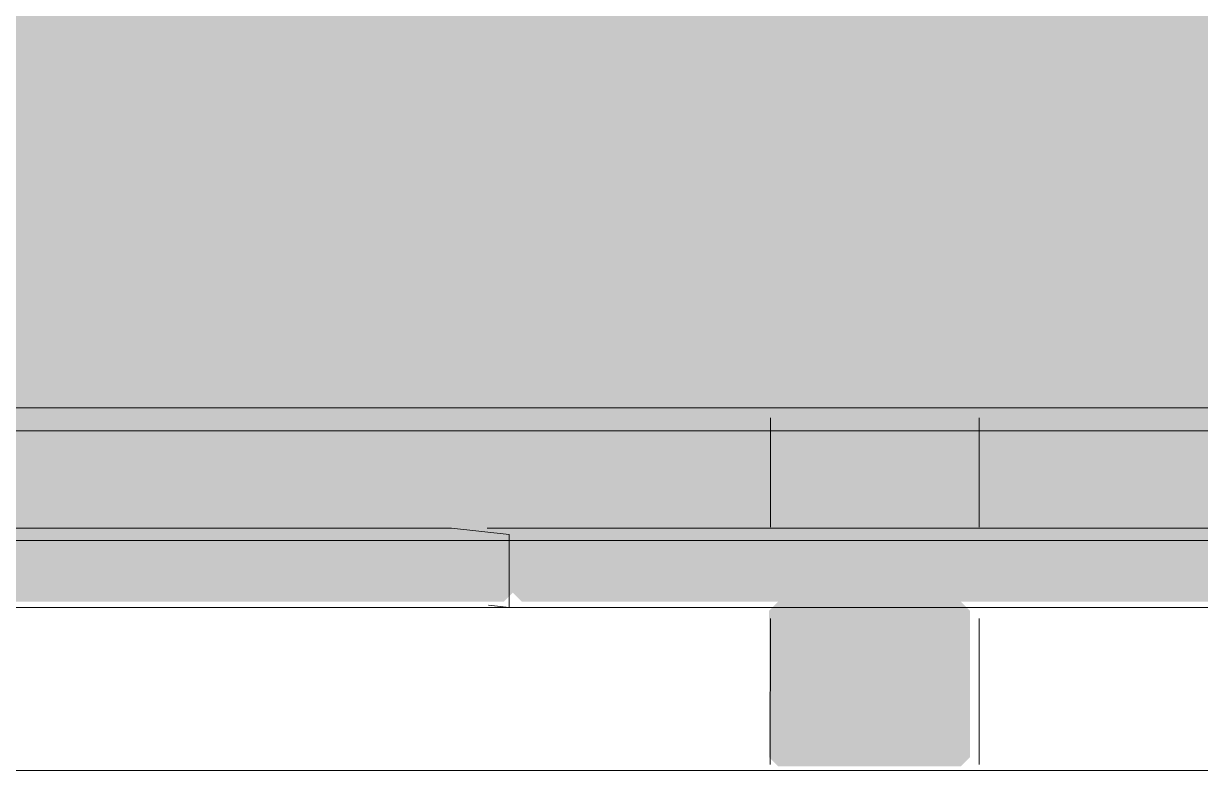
# Model space of a CAD drawing. Header units: millimetres. Extents: x 0 to 84100, y 0 to 59400.
# Drawn here: x 31897 to 32541, y 51084 to 51493 of the extents above; entities that cross this region are included whole.
import ezdxf

# ---------------------------------------------------------------- set-up
doc = ezdxf.new("R2010")
doc.units = ezdxf.units.MM
doc.layers.add('10_見えがかり', color=7, linetype='Continuous', lineweight=13)
doc.layers.add('12_見えがかり（ガラス）', color=5, linetype='Continuous', lineweight=9)

msp = doc.modelspace()

# ---------------------------------------------------------------- hatches: boundary and pattern name
at = {"layer": '10_見えがかり', "true_color": 0xe9dcc4}
for points in [[(54359.92, 51556.57), (54419.92, 51556.57), (54429.92, 51546.57), (54559.92, 51546.57), (54569.92, 51536.57), (54629.92, 51536.57), (54639.92, 51526.57), (54699.92, 51526.57), (54709.92, 51516.57), (54769.92, 51516.57), (54779.92, 51506.57), (54839.92, 51506.57), (54849.92, 51496.57), (54909.92, 51496.57), (54919.92, 51486.57), (55049.92, 51486.57), (55059.92, 51476.57), (55119.92, 51476.57), (55129.92, 51466.57), (55189.92, 51466.57), (55199.92, 51456.57), (55249.92, 51456.57), (55259.92, 51446.57), (55319.92, 51446.57), (55329.92, 51436.57), (55389.92, 51436.57), (55399.92, 51426.57), (55459.92, 51426.57), (55469.92, 51416.57), (55599.92, 51416.57), (55609.92, 51406.57), (55669.92, 51406.57), (55679.92, 51396.57), (55739.92, 51396.57), (55749.92, 51386.57), (55809.92, 51386.57), (55819.92, 51376.57), (55879.92, 51376.57), (55889.92, 51366.57), (55949.92, 51366.57), (55959.92, 51356.57), (56019.92, 51356.57), (56024.92, 51351.57), (56024.92, 51341.57), (56009.92, 51326.57), (55999.92, 51326.57), (55984.92, 51311.57), (55989.92, 51306.57), (56029.92, 51306.57), (56034.92, 51301.57), (56034.92, 51291.57), (56029.92, 51286.57), (55959.92, 51286.57), (19299.92, 51286.57), (19289.92, 51296.57), (19209.92, 51296.57), (19199.92, 51306.57), (19119.92, 51306.57), (19109.92, 51316.57), (19029.92, 51316.57), (19019.92, 51326.57), (18939.92, 51326.57), (18929.92, 51336.57), (18849.92, 51336.57), (18839.92, 51346.57), (18769.92, 51346.57), (18759.92, 51356.57), (18589.92, 51356.57), (18579.92, 51366.57), (18499.92, 51366.57), (18489.92, 51376.57), (18409.92, 51376.57), (18399.92, 51386.57), (18319.92, 51386.57), (18309.92, 51396.57), (18239.92, 51396.57), (18229.92, 51406.57), (18149.92, 51406.57), (18139.92, 51416.57), (17969.92, 51416.57), (17959.92, 51426.57), (17879.92, 51426.57), (17869.92, 51436.57), (17789.92, 51436.57), (17779.92, 51446.57), (17699.92, 51446.57), (17689.92, 51456.57), (17619.92, 51456.57), (17609.92, 51466.57), (17529.92, 51466.57), (17519.92, 51476.57), (17439.92, 51476.57), (17429.92, 51486.57), (17259.92, 51486.57), (17249.92, 51496.57), (17169.92, 51496.57), (17164.92, 51501.57), (17164.92, 51511.57), (17179.92, 51526.57), (17189.92, 51526.57), (17199.92, 51536.57), (17209.92, 51536.57), (17229.92, 51556.57), (17239.92, 51556.57), (17249.92, 51566.57), (29409.92, 51566.57), (29419.92, 51556.57), (29499.92, 51556.57), (29509.92, 51546.57), (49619.92, 51546.57), (49639.92, 51566.57), (54349.92, 51566.57)], [(32164.92, 51181.57), (32159.92, 51176.57), (31569.92, 51176.57), (31564.92, 51181.57), (31564.92, 51206.57), (32164.92, 51206.57)], [(32764.92, 51181.57), (32759.92, 51176.57), (32169.92, 51176.57), (32164.92, 51181.57), (32164.92, 51206.57), (32764.92, 51206.57)], [(32409.92, 51086.57), (32309.92, 51086.57), (32304.92, 51091.57), (32304.92, 51171.57), (32309.92, 51176.57), (32409.92, 51176.57), (32414.92, 51171.57), (32414.92, 51091.57)]]:
    msp.add_hatch(color=8, dxfattribs=at).paths.add_polyline_path(points)
at = {"layer": '12_見えがかり（ガラス）', "true_color": 0xdce9f2}
msp.add_hatch(color=8, dxfattribs=at).paths.add_polyline_path([(17429.92, 51486.57), (17439.92, 51476.57), (17519.92, 51476.57), (17529.92, 51466.57), (17609.92, 51466.57), (17619.92, 51456.57), (17689.92, 51456.57), (17699.92, 51446.57), (17779.92, 51446.57), (17789.92, 51436.57), (17869.92, 51436.57), (17879.92, 51426.57), (17959.92, 51426.57), (17969.92, 51416.57), (18139.92, 51416.57), (18149.92, 51406.57), (18229.92, 51406.57), (18239.92, 51396.57), (18309.92, 51396.57), (18319.92, 51386.57), (18399.92, 51386.57), (18409.92, 51376.57), (18489.92, 51376.57), (18499.92, 51366.57), (18579.92, 51366.57), (18589.92, 51356.57), (18759.92, 51356.57), (18769.92, 51346.57), (18839.92, 51346.57), (18849.92, 51336.57), (18929.92, 51336.57), (18939.92, 51326.57), (19019.92, 51326.57), (19029.92, 51316.57), (19109.92, 51316.57), (19119.92, 51306.57), (19199.92, 51306.57), (19209.92, 51296.57), (19289.92, 51296.57), (19299.92, 51286.57), (55959.92, 51286.57), (55969.92, 51276.57), (56039.92, 51276.57), (56049.92, 51266.57), (56059.92, 51266.57), (56064.92, 51261.57), (56064.92, 51211.57), (56059.92, 51206.57), (19379.92, 51206.57), (19369.92, 51216.57), (19279.92, 51216.57), (19269.92, 51226.57), (19179.92, 51226.57), (19169.92, 51236.57), (19079.92, 51236.57), (19069.92, 51246.57), (18979.92, 51246.57), (18969.92, 51256.57), (18869.92, 51256.57), (18859.92, 51266.57), (18769.92, 51266.57), (18759.92, 51276.57), (18669.92, 51276.57), (18659.92, 51286.57), (18569.92, 51286.57), (18559.92, 51296.57), (18469.92, 51296.57), (18459.92, 51306.57), (18359.92, 51306.57), (18349.92, 51316.57), (18259.92, 51316.57), (18249.92, 51326.57), (18159.92, 51326.57), (18149.92, 51336.57), (18059.92, 51336.57), (18049.92, 51346.57), (17959.92, 51346.57), (17949.92, 51356.57), (17849.92, 51356.57), (17839.92, 51366.57), (17749.92, 51366.57), (17739.92, 51376.57), (17649.92, 51376.57), (17639.92, 51386.57), (17549.92, 51386.57), (17539.92, 51396.57), (17449.92, 51396.57), (17439.92, 51406.57), (17339.92, 51406.57), (17329.92, 51416.57), (17239.92, 51416.57), (17229.92, 51426.57), (17149.92, 51426.57), (17144.92, 51431.57), (17144.92, 51481.57), (17149.92, 51486.57)])

# ---------------------------------------------------------------- linework, layer by layer
at = {"layer": '10_見えがかり'}
for points in [[(56026.37, 51282.57), (50797.13, 51282.57), (45734.24, 51282.57), (27342.33, 51282.57), (23252.35, 51282.57), (19380.11, 51282.57), (19380.11, 51291.24), (19291.65, 51291.24), (19291.65, 51299.9), (19203.19, 51299.9), (19203.19, 51308.57), (19114.73, 51308.57), (19114.73, 51317.24), (19026.27, 51317.24)], [(32305.72, 51217.28), (32305.74, 51277.21)], [(32419.9, 51217.28), (32419.91, 51277.21)], [(31550.86, 51216.74), (32131.4, 51216.74)], [(32131.4, 51216.74), (32162.96, 51213.4), (32162.96, 51173.4), (31564.69, 51173.4), (31551.56, 51174.79)], [(32150.86, 51216.74), (32733.41, 51216.74)], [(32733.41, 51216.74), (32764.86, 51213.4), (32764.86, 51173.4), (32162.9, 51173.4), (32151.65, 51174.6)], [(32305.68, 51087.42), (32305.71, 51167.33)], [(32419.86, 51087.42), (32419.88, 51167.33)], [(31201.23, 51084.24), (33037.78, 51084.24)]]:
    msp.add_lwpolyline(points, dxfattribs=at)
at = {"layer": '12_見えがかり（ガラス）'}
for points in [[(31377.96, 51270.07), (31964.73, 51270.07)], [(31964.73, 51270.07), (32555.06, 51270.07)], [(31377.96, 51210.07), (31964.73, 51210.07)], [(31964.73, 51210.07), (32555.06, 51210.07)]]:
    msp.add_lwpolyline(points, dxfattribs=at)

doc.saveas('drawing.dxf')
